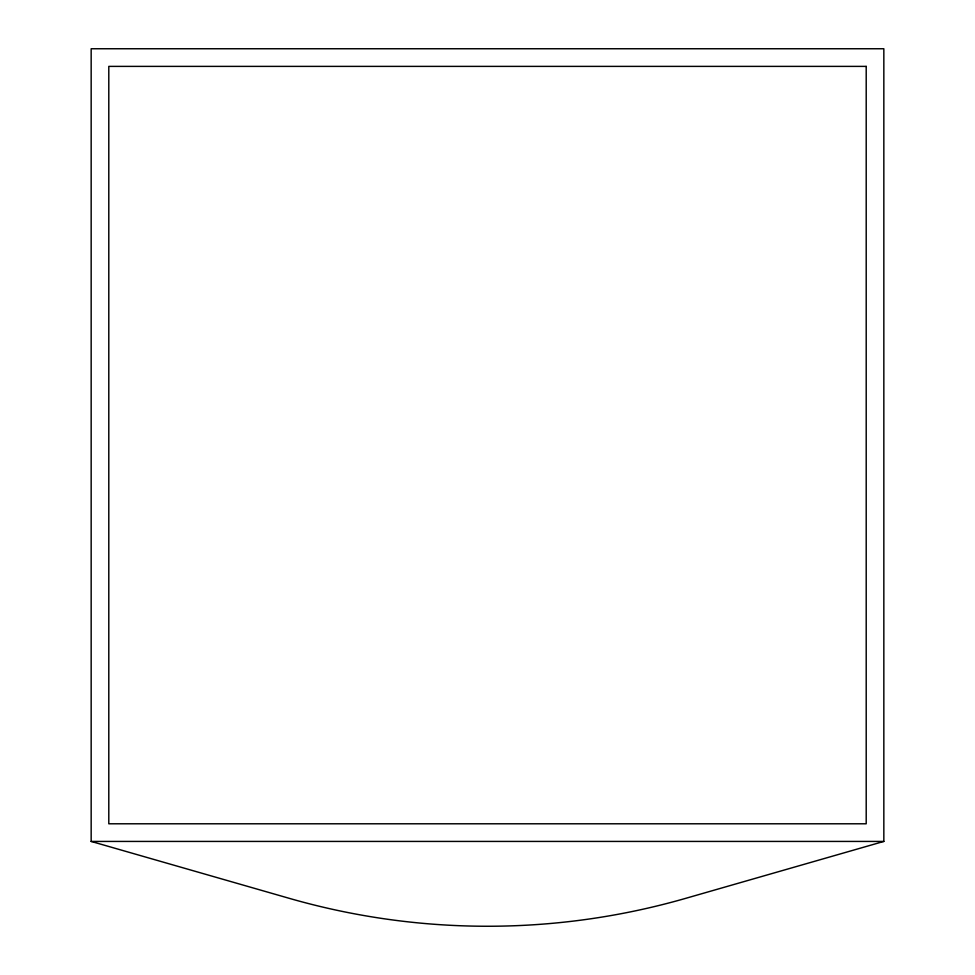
<?xml version="1.0" encoding="UTF-8"?>
<svg xmlns="http://www.w3.org/2000/svg" width="975" height="975" viewBox="0 0 975 975"><rect width="100%" height="100%" fill="white"/><g stroke="black" fill="none" stroke-linecap="round" stroke-linejoin="round"><path stroke-width="1.46" d="M883.838 841.425L685.669 898.353A717.758 717.758 0 0 1 289.331 898.353L91.162 841.425L91.162 48.75L883.838 48.75L883.838 841.425L91.162 841.425M866.202 66.385L108.798 66.385L108.798 823.79L866.202 823.79L866.202 66.385"/></g></svg>
